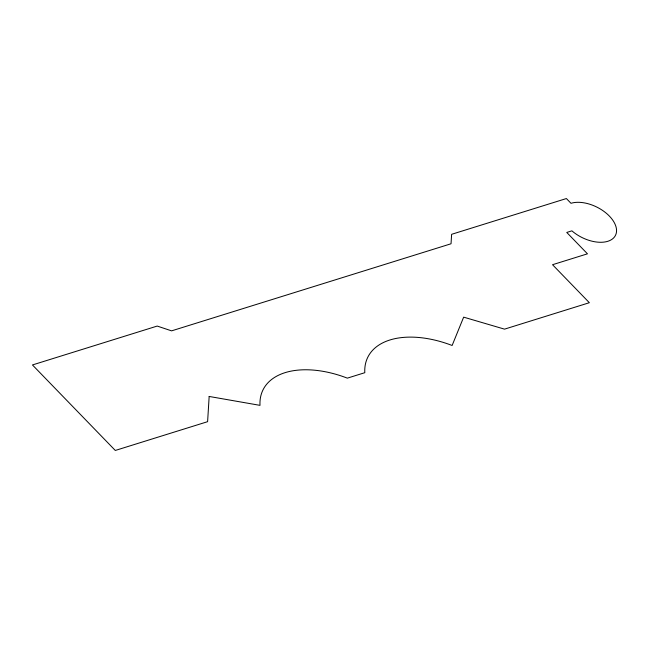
<?xml version="1.0" encoding="UTF-8"?>
<svg xmlns="http://www.w3.org/2000/svg" width="649" height="649" viewBox="0 0 649 649"><rect width="100%" height="100%" fill="white"/><g stroke="black" fill="none" stroke-linecap="round" stroke-linejoin="round"><path stroke-width="0.97" d="M209.165 396.458L207.607 421.68L115.295 450.455L32.45 364.949L157.204 326.066L171.587 330.86L451.039 243.773L451.615 234.313L566.39 198.545L570.99 203.299A29.164 16.931 26.6 0 1 608.575 215.29A29.164 16.931 26.6 0 1 609.411 240.714A29.164 16.931 26.6 0 1 571.899 230.841L566.755 232.447L587.467 253.824L552.534 264.711L589.357 302.71L504.524 329.148L463.654 317.15L452.126 345.479A84.013 48.789 26.6 0 0 364.803 372.696L347.337 378.14A84.013 48.789 26.6 0 0 260.006 405.357L209.165 396.458"/></g></svg>
